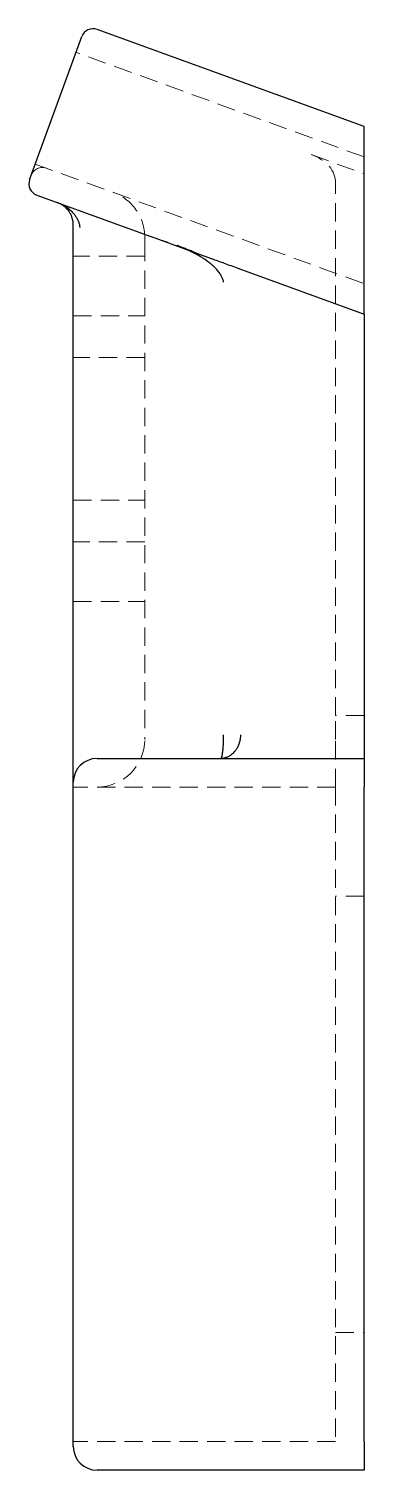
# Model space of a CAD drawing. Header units: millimetres. Extents: x 57 to 235, y 7 to 170.
# Drawn here: x 211.4 to 234.6, y 7 to 107 of the extents above.
import ezdxf

# ---------------------------------------------------------------- set-up
doc = ezdxf.new("R2010")
doc.units = ezdxf.units.MM
doc.linetypes.add('HIDDEN', pattern=[1.905, 1.27, -0.635])

msp = doc.modelspace()

# ---------------------------------------------------------------- linework, layer by layer
at = {"color": 7, "linetype": 'Continuous', "lineweight": 25}
for p, q in [((211.44, 96.525), (215.055, 106.457)), ((234.61, 100.218), (216.113, 106.95)), ((234.61, 87.213), (234.61, 100.218)), ((211.933, 95.467), (219.838, 92.59)), ((214.462, 93.038), (214.462, 93.39)), ((214.462, 58.029), (214.462, 93.038)), ((219.853, 92.584), (224.026, 91.065)), ((225.865, 90.396), (234.61, 87.213)), ((234.61, 87.213), (234.61, 58.029)), ((214.462, 54.726), (214.462, 58.029)), ((234.61, 58.029), (234.61, 56.378)), ((216.114, 56.378), (234.61, 56.378)), ((234.61, 56.378), (234.61, 54.396)), ((214.462, 54.396), (214.462, 54.726)), ((214.462, 8.982), (214.462, 54.396)), ((234.61, 8.982), (234.61, 54.396)), ((214.462, 8.651), (214.462, 8.982)), ((234.61, 8.982), (234.61, 7)), ((234.61, 7), (216.114, 7))]:
    msp.add_line(p, q, dxfattribs=at)
at = {"color": 7, "linetype": 'HIDDEN', "lineweight": 18}
for p, q in [((234.61, 98.109), (214.659, 105.37)), ((230.946, 98.27), (234.61, 96.936)), ((211.835, 97.611), (234.61, 89.322)), ((232.628, 59.35), (232.628, 96.297)), ((219.417, 92.539), (219.417, 92.143)), ((219.417, 92.143), (219.417, 57.699)), ((219.417, 91.223), (214.462, 91.223)), ((214.462, 87.094), (219.417, 87.094)), ((219.417, 84.204), (214.462, 84.204)), ((214.462, 74.296), (219.417, 74.296)), ((219.417, 71.406), (214.462, 71.406)), ((214.462, 67.277), (219.417, 67.277)), ((234.61, 59.35), (232.628, 59.35)), ((232.628, 57.699), (232.628, 59.35)), ((232.628, 54.396), (232.628, 57.699)), ((232.628, 54.396), (214.462, 54.396)), ((232.628, 54.396), (232.628, 8.982)), ((234.61, 46.827), (232.628, 46.827)), ((232.628, 16.551), (234.61, 16.551)), ((232.628, 8.982), (214.462, 8.982))]:
    msp.add_line(p, q, dxfattribs=at)
at = {"color": 7, "linetype": 'Continuous', "lineweight": 25}
for centre, radius, start, end in [((215.831, 106.174), 0.826, 70, 160), ((212.216, 96.243), 0.826, 160, 250), ((216.114, 54.726), 1.651, 90, 180), ((216.114, 8.651), 1.651, 180, 270)]:
    msp.add_arc(centre, radius, start, end, dxfattribs=at)
at = {"color": 7, "linetype": 'HIDDEN', "lineweight": 18}
for centre, radius, start, end in [((212.329, 96.553), 0.826, 70, 160), ((216.114, 92.539), 3.303, 35.39632, 70), ((216.114, 57.699), 3.303, 270, 0)]:
    msp.add_arc(centre, radius, start, end, dxfattribs=at)
msp.add_ellipse((226.484, 94.923), major_axis=(-6.064, -1.907), ratio=0.519603, start_param=2.979638, end_param=3.737573, dxfattribs=at)
at = {"color": 7, "linetype": 'Continuous', "lineweight": 25}
for points, knots in [([(213.376, 94.942), (213.428, 94.922), (213.527, 94.884), (213.662, 94.82), (213.779, 94.759), (213.878, 94.702), (214.032, 94.604), (214.226, 94.457), (214.44, 94.248), (214.606, 94.041), (214.734, 93.835), (214.828, 93.628), (214.894, 93.425), (214.913, 93.289), (214.922, 93.223)], [0, 0, 0, 0, 0.069055, 0.130731, 0.185027, 0.231945, 0.271484, 0.410581, 0.532602, 0.638466, 0.737781, 0.830867, 0.918115, 1, 1, 1, 1]), ([(214.462, 93.39), (214.462, 93.425), (214.46, 93.496), (214.45, 93.601), (214.433, 93.708), (214.408, 93.816), (214.375, 93.923), (214.335, 94.03), (214.286, 94.135), (214.229, 94.239), (214.142, 94.373), (214.009, 94.536), (213.832, 94.694), (213.62, 94.839), (213.466, 94.904), (213.376, 94.942)], [0, 0, 0, 0, 0.044877, 0.091337, 0.139473, 0.189368, 0.241096, 0.294724, 0.350312, 0.407914, 0.467578, 0.589547, 0.728676, 0.841281, 1, 1, 1, 1]), ([(224.878, 89.423), (224.872, 89.454), (224.86, 89.52), (224.829, 89.618), (224.789, 89.719), (224.739, 89.823), (224.678, 89.93), (224.607, 90.038), (224.525, 90.149), (224.433, 90.262), (224.33, 90.375), (224.216, 90.49), (224.091, 90.605), (223.922, 90.748), (223.689, 90.926), (223.367, 91.141), (222.968, 91.372), (222.487, 91.612), (222.13, 91.751), (221.94, 91.825)], [0, 0, 0, 0, 0.023902, 0.049329, 0.07642, 0.105289, 0.136031, 0.168725, 0.203435, 0.240216, 0.279114, 0.320167, 0.363409, 0.408868, 0.488846, 0.587904, 0.706097, 0.843456, 1, 1, 1, 1]), ([(224.038, 91.061), (224.328, 90.955), (224.623, 90.848), (225.23, 90.627), (225.546, 90.512), (225.865, 90.396)], [0, 0, 0, 0, 0.5, 0.5, 1, 1, 1, 1]), ([(226.046, 58.029), (226.045, 57.992), (226.044, 57.916), (226.034, 57.804), (226.017, 57.691), (225.994, 57.578), (225.964, 57.467), (225.927, 57.357), (225.884, 57.25), (225.834, 57.146), (225.778, 57.046), (225.715, 56.95), (225.639, 56.85), (225.542, 56.746), (225.417, 56.639), (225.268, 56.537), (225.094, 56.452), (224.895, 56.39), (224.753, 56.382), (224.678, 56.378)], [0, 0, 0, 0, 0.037451, 0.075425, 0.114046, 0.153431, 0.193693, 0.234934, 0.277251, 0.320736, 0.365469, 0.411527, 0.45898, 0.521395, 0.594818, 0.679341, 0.775022, 0.881899, 1, 1, 1, 1]), ([(224.678, 56.378), (224.683, 56.379), (224.693, 56.38), (224.709, 56.395), (224.725, 56.418), (224.739, 56.447), (224.752, 56.482), (224.764, 56.523), (224.775, 56.566), (224.784, 56.613), (224.793, 56.662), (224.8, 56.711), (224.807, 56.761), (224.813, 56.811), (224.824, 56.895), (224.838, 57.024), (224.853, 57.21), (224.865, 57.408), (224.873, 57.612), (224.877, 57.82), (224.878, 57.96), (224.878, 58.029)], [0, 0, 0, 0, 0.05592, 0.109446, 0.160581, 0.209328, 0.25569, 0.299669, 0.34127, 0.380498, 0.417358, 0.451858, 0.484006, 0.513812, 0.541289, 0.627159, 0.708544, 0.785923, 0.859854, 0.930974, 1, 1, 1, 1])]:
    msp.add_open_spline(points, degree=3, knots=knots, dxfattribs=at)
at = {"color": 7, "linetype": 'HIDDEN', "lineweight": 18}
for points, knots in [([(219.417, 92.539), (219.417, 92.9), (219.358, 93.247), (219.142, 93.903), (218.989, 94.195), (218.806, 94.452)], [0, 0, 0, 0, 0.5, 0.5, 1, 1, 1, 1]), ([(219.838, 92.59), (220.176, 92.467), (220.511, 92.352), (221.027, 92.183), (221.201, 92.127), (221.472, 92.038), (221.563, 92.007), (221.75, 91.943), (221.846, 91.91), (222.316, 91.739), (222.677, 91.591), (223.362, 91.315), (223.695, 91.186), (224.038, 91.061)], [0, 0, 0, 0, 0.25, 0.25, 0.375, 0.375, 0.4375, 0.4375, 0.5, 0.5, 0.75, 0.75, 1, 1, 1, 1])]:
    msp.add_open_spline(points, degree=3, knots=knots, dxfattribs=at)

doc.saveas('drawing.dxf')
